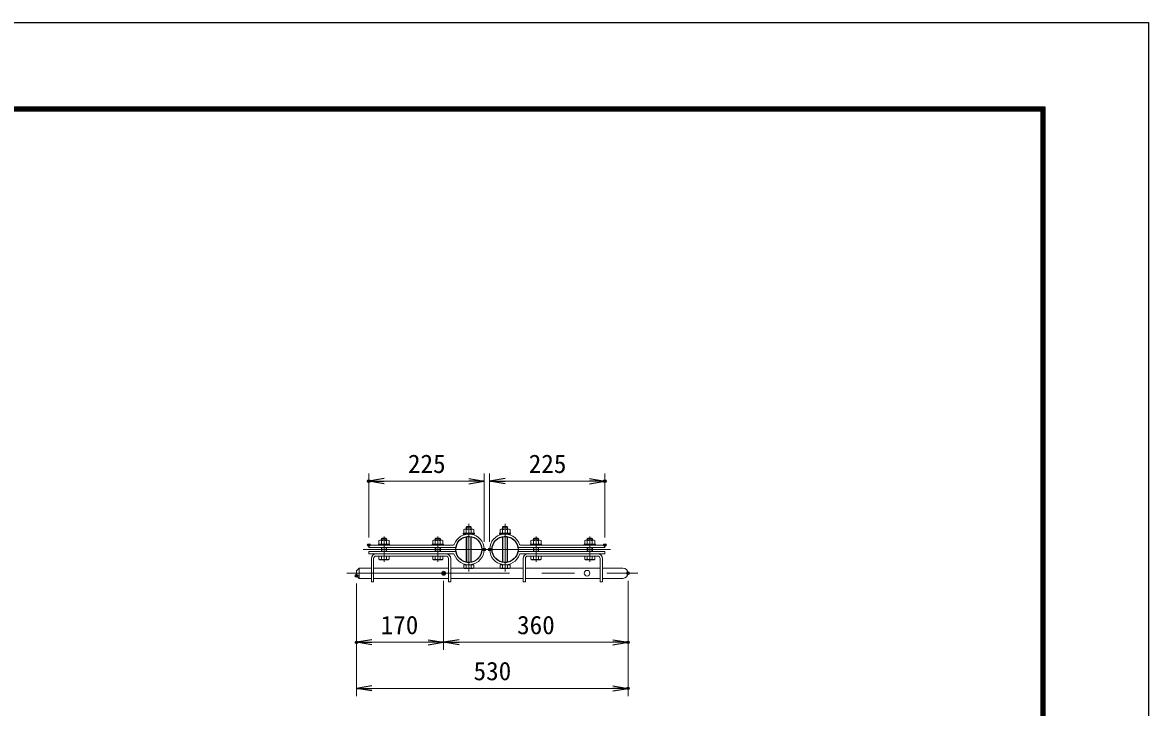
# Model space of a CAD drawing. Units: millimetres, scale not verified, with parts at other scales. Extents: x -6300 to 6300, y -4454 to 4456.
# Drawn here: x 1903 to 6300, y 1779 to 4456 of the extents above; entities that cross this region are included whole.
import ezdxf
from ezdxf.enums import TextEntityAlignment as Align

# ---------------------------------------------------------------- set-up
doc = ezdxf.new("R2010")
doc.units = ezdxf.units.MM
doc.header["$LTSCALE"] = 20
doc.header["$PDMODE"] = 32
doc.header["$PDSIZE"] = 10
doc.linetypes.add('USER1', pattern=[50.8, 31.75, -6.35, 6.35, -6.35])
for name, color, linetype, lineweight in [('0-0_D-STR3', 3, 'Continuous', 13), ('0-1_D-BMK', 2, 'USER1', 13), ('0-2_D-STR1', 1, 'Continuous', 25), ('0-6_D-STR-DIM', 7, 'Continuous', 13), ('0-8_Defpoints', 8, 'Continuous', 25), ('0-C_D-TTL', 7, 'Continuous', 25)]:
    doc.layers.add(name, color=color, linetype=linetype, lineweight=lineweight)
doc.layers.add('0-7_0', color=7, linetype='Continuous')
doc.styles.add('ＭＳ ゴシック', font='')
doc.styles.get('ＭＳ ゴシック').set_extended_font_data('MS Gothic')

# ---------------------------------------------------------------- blocks, each defined once
blk = doc.blocks.new('_Open')
at = {"layer": '0-7_0'}
blk.add_line((-20, 3.333), (0, 0), dxfattribs=at)
blk.add_lwpolyline([(-20, -3.333), (0, 0), (-20, 0)], dxfattribs=at)

msp = doc.modelspace()

# ---------------------------------------------------------------- linework, layer by layer
at = {"layer": '0-0_D-STR3'}
for p, q in [((3626.34, 2473.7), (3629.47, 2475.51)), ((3626.34, 2459.51), (3626.34, 2473.7)), ((3662.47, 2475.51), (3629.47, 2475.51)), ((3635.97, 2483.31), (3638.97, 2486.31)), ((3635.97, 2475.51), (3635.97, 2483.31)), ((3636.16, 2459.51), (3636.16, 2473.7)), ((3637.77, 2475.51), (3637.77, 2485.11)), ((3638.97, 2486.31), (3652.97, 2486.31)), ((3654.17, 2475.51), (3654.17, 2485.11)), ((3655.79, 2459.51), (3655.79, 2473.7)), ((3655.97, 2475.51), (3655.97, 2483.31)), ((3665.6, 2473.7), (3662.47, 2475.51)), ((3665.6, 2459.51), (3665.6, 2473.7)), ((3767.94, 2473.7), (3771.07, 2475.51)), ((3767.94, 2459.51), (3767.94, 2473.7)), ((3804.07, 2475.51), (3771.07, 2475.51)), ((3777.57, 2483.31), (3780.57, 2486.31)), ((3777.57, 2475.51), (3777.57, 2483.31)), ((3777.76, 2459.51), (3777.76, 2473.7)), ((3779.37, 2475.51), (3779.37, 2485.11)), ((3780.57, 2486.31), (3794.57, 2486.31)), ((3795.77, 2475.51), (3795.77, 2485.11)), ((3797.39, 2459.51), (3797.39, 2473.7)), ((3797.57, 2475.51), (3797.57, 2483.31)), ((3807.2, 2473.7), (3804.07, 2475.51)), ((3807.2, 2459.51), (3807.2, 2473.7)), ((3295.34, 2430.7), (3298.47, 2432.51)), ((3295.34, 2416.51), (3295.34, 2430.7)), ((3331.47, 2432.51), (3298.47, 2432.51)), ((3304.97, 2437.31), (3307.97, 2440.31)), ((3304.97, 2432.51), (3304.97, 2437.31)), ((3305.16, 2416.51), (3305.16, 2430.7)), ((3306.77, 2432.51), (3306.77, 2439.11)), ((3307.97, 2440.31), (3321.97, 2440.31)), ((3323.17, 2432.51), (3323.17, 2439.11)), ((3324.79, 2416.51), (3324.79, 2430.7)), ((3324.97, 2432.51), (3324.97, 2437.31)), ((3334.6, 2430.7), (3331.47, 2432.51)), ((3334.6, 2416.51), (3334.6, 2430.7)), ((3505.34, 2430.7), (3508.47, 2432.51)), ((3505.34, 2416.51), (3505.34, 2430.7)), ((3541.47, 2432.51), (3508.47, 2432.51)), ((3514.97, 2437.31), (3517.97, 2440.31)), ((3514.97, 2432.51), (3514.97, 2437.31)), ((3515.16, 2416.51), (3515.16, 2430.7)), ((3516.77, 2432.51), (3516.77, 2439.11)), ((3517.97, 2440.31), (3531.97, 2440.31)), ((3533.17, 2432.51), (3533.17, 2439.11)), ((3534.79, 2416.51), (3534.79, 2430.7)), ((3534.97, 2432.51), (3534.97, 2437.31)), ((3544.6, 2430.7), (3541.47, 2432.51)), ((3544.6, 2416.51), (3544.6, 2430.7)), ((3667.97, 2459.51), (3623.97, 2459.51)), ((3623.97, 2456.31), (3623.97, 2459.51)), ((3667.97, 2456.31), (3623.97, 2456.31)), ((3665.6, 2459.51), (3626.34, 2459.51)), ((3635.97, 2346.5), (3635.97, 2446.12)), ((3637.77, 2346.18), (3637.77, 2446.44)), ((3654.17, 2346.18), (3654.17, 2446.44)), ((3655.97, 2346.5), (3655.97, 2446.12)), ((3667.97, 2456.31), (3667.97, 2459.51)), ((3809.57, 2459.51), (3765.57, 2459.51)), ((3765.57, 2456.31), (3765.57, 2459.51)), ((3809.57, 2456.31), (3765.57, 2456.31)), ((3807.2, 2459.51), (3767.94, 2459.51)), ((3777.57, 2346.5), (3777.57, 2446.12)), ((3779.37, 2346.18), (3779.37, 2446.44)), ((3795.77, 2346.18), (3795.77, 2446.44)), ((3797.57, 2346.5), (3797.57, 2446.12)), ((3809.57, 2456.31), (3809.57, 2459.51)), ((3888.94, 2430.7), (3892.07, 2432.51)), ((3888.94, 2416.51), (3888.94, 2430.7)), ((3925.07, 2432.51), (3892.07, 2432.51)), ((3898.57, 2437.31), (3901.57, 2440.31)), ((3898.57, 2432.51), (3898.57, 2437.31)), ((3898.76, 2416.51), (3898.76, 2430.7)), ((3900.37, 2432.51), (3900.37, 2439.11)), ((3901.57, 2440.31), (3915.57, 2440.31)), ((3916.77, 2432.51), (3916.77, 2439.11)), ((3918.39, 2416.51), (3918.39, 2430.7)), ((3918.57, 2432.51), (3918.57, 2437.31)), ((3928.2, 2430.7), (3925.07, 2432.51)), ((3928.2, 2416.51), (3928.2, 2430.7)), ((4098.94, 2430.7), (4102.07, 2432.51)), ((4098.94, 2416.51), (4098.94, 2430.7)), ((4135.07, 2432.51), (4102.07, 2432.51)), ((4108.57, 2437.31), (4111.57, 2440.31)), ((4108.57, 2432.51), (4108.57, 2437.31)), ((4108.76, 2416.51), (4108.76, 2430.7)), ((4110.37, 2432.51), (4110.37, 2439.11)), ((4111.57, 2440.31), (4125.57, 2440.31)), ((4126.77, 2432.51), (4126.77, 2439.11)), ((4128.39, 2416.51), (4128.39, 2430.7)), ((4128.57, 2432.51), (4128.57, 2437.31)), ((4138.2, 2430.7), (4135.07, 2432.51)), ((4138.2, 2416.51), (4138.2, 2430.7)), ((3585.52, 2413.31), (3255.97, 2413.31)), ((3255.97, 2413.31), (3255.97, 2404.31)), ((3595.61, 2404.31), (3255.97, 2404.31)), ((3595.61, 2388.31), (3255.97, 2388.31)), ((3255.97, 2388.31), (3255.97, 2379.31)), ((3585.52, 2379.31), (3255.97, 2379.31)), ((3556.55, 2379.31), (3284.55, 2379.31)), ((3336.97, 2416.51), (3292.97, 2416.51)), ((3292.97, 2413.31), (3292.97, 2416.51)), ((3334.6, 2416.51), (3295.34, 2416.51)), ((3304.97, 2388.31), (3304.97, 2404.31)), ((3306.77, 2388.31), (3306.77, 2404.31)), ((3323.17, 2388.31), (3323.17, 2404.31)), ((3324.97, 2388.31), (3324.97, 2404.31)), ((3336.97, 2413.31), (3336.97, 2416.51)), ((3546.97, 2416.51), (3502.97, 2416.51)), ((3502.97, 2413.31), (3502.97, 2416.51)), ((3544.6, 2416.51), (3505.34, 2416.51)), ((3514.97, 2388.31), (3514.97, 2404.31)), ((3516.77, 2388.31), (3516.77, 2404.31)), ((3533.17, 2388.31), (3533.17, 2404.31)), ((3534.97, 2388.31), (3534.97, 2404.31)), ((3546.97, 2413.31), (3546.97, 2416.51)), ((3705.94, 2398.31), (3696.94, 2398.31)), ((3705.94, 2394.31), (3696.94, 2394.31)), ((3727.61, 2398.31), (3736.61, 2398.31)), ((3727.61, 2394.31), (3736.61, 2394.31)), ((3837.94, 2404.31), (4177.57, 2404.31)), ((3837.94, 2388.31), (4177.57, 2388.31)), ((3848.03, 2413.31), (4177.57, 2413.31)), ((3848.03, 2379.31), (4177.57, 2379.31)), ((3877, 2379.31), (4149, 2379.31)), ((3930.57, 2416.51), (3886.57, 2416.51)), ((3886.57, 2413.31), (3886.57, 2416.51)), ((3928.2, 2416.51), (3888.94, 2416.51)), ((3898.57, 2388.31), (3898.57, 2404.31)), ((3900.37, 2388.31), (3900.37, 2404.31)), ((3916.77, 2388.31), (3916.77, 2404.31)), ((3918.57, 2388.31), (3918.57, 2404.31)), ((3930.57, 2413.31), (3930.57, 2416.51)), ((4140.57, 2416.51), (4096.57, 2416.51)), ((4096.57, 2413.31), (4096.57, 2416.51)), ((4138.2, 2416.51), (4098.94, 2416.51)), ((4108.57, 2388.31), (4108.57, 2404.31)), ((4110.37, 2388.31), (4110.37, 2404.31)), ((4126.77, 2388.31), (4126.77, 2404.31)), ((4128.57, 2388.31), (4128.57, 2404.31)), ((4140.57, 2413.31), (4140.57, 2416.51)), ((4177.57, 2413.31), (4177.57, 2404.31)), ((4177.57, 2388.31), (4177.57, 2379.31)), ((3265.55, 2360.31), (3265.55, 2269.31)), ((3274.55, 2360.31), (3274.55, 2269.31)), ((3556.55, 2370.31), (3284.55, 2370.31)), ((3295.34, 2358.12), (3295.34, 2370.31)), ((3295.34, 2370.31), (3334.6, 2370.31)), ((3298.47, 2356.31), (3295.34, 2358.12)), ((3298.47, 2356.31), (3331.47, 2356.31)), ((3305.16, 2358.12), (3305.16, 2370.31)), ((3324.79, 2358.12), (3324.79, 2370.31)), ((3331.47, 2356.31), (3334.6, 2358.12)), ((3334.6, 2358.12), (3334.6, 2370.31)), ((3505.34, 2358.12), (3505.34, 2370.31)), ((3505.34, 2370.31), (3544.6, 2370.31)), ((3508.47, 2356.31), (3505.34, 2358.12)), ((3508.47, 2356.31), (3541.47, 2356.31)), ((3515.16, 2358.12), (3515.16, 2370.31)), ((3534.79, 2358.12), (3534.79, 2370.31)), ((3541.47, 2356.31), (3544.6, 2358.12)), ((3544.6, 2358.12), (3544.6, 2370.31)), ((3566.55, 2269.31), (3566.55, 2360.31)), ((3575.55, 2269.31), (3575.55, 2360.31)), ((3626.34, 2324.12), (3626.34, 2336.31)), ((3626.34, 2336.31), (3665.6, 2336.31)), ((3635.97, 2336.31), (3635.97, 2337.15)), ((3636.16, 2324.12), (3636.16, 2336.31)), ((3655.79, 2324.12), (3655.79, 2336.31)), ((3655.97, 2336.31), (3655.97, 2337.15)), ((3665.6, 2324.12), (3665.6, 2336.31)), ((3767.94, 2324.12), (3767.94, 2336.31)), ((3767.94, 2336.31), (3807.2, 2336.31)), ((3777.57, 2336.31), (3777.57, 2337.15)), ((3777.76, 2324.12), (3777.76, 2336.31)), ((3797.39, 2324.12), (3797.39, 2336.31)), ((3797.57, 2336.31), (3797.57, 2337.15)), ((3807.2, 2324.12), (3807.2, 2336.31)), ((3858, 2269.31), (3858, 2360.31)), ((3867, 2269.31), (3867, 2360.31)), ((3877, 2370.31), (4149, 2370.31)), ((3888.94, 2358.12), (3888.94, 2370.31)), ((3888.94, 2370.31), (3928.2, 2370.31)), ((3892.07, 2356.31), (3888.94, 2358.12)), ((3892.07, 2356.31), (3925.07, 2356.31)), ((3898.76, 2358.12), (3898.76, 2370.31)), ((3918.39, 2358.12), (3918.39, 2370.31)), ((3925.07, 2356.31), (3928.2, 2358.12)), ((3928.2, 2358.12), (3928.2, 2370.31)), ((4098.94, 2358.12), (4098.94, 2370.31)), ((4098.94, 2370.31), (4138.2, 2370.31)), ((4102.07, 2356.31), (4098.94, 2358.12)), ((4102.07, 2356.31), (4135.07, 2356.31)), ((4108.76, 2358.12), (4108.76, 2370.31)), ((4128.39, 2358.12), (4128.39, 2370.31)), ((4135.07, 2356.31), (4138.2, 2358.12)), ((4138.2, 2358.12), (4138.2, 2370.31)), ((4159, 2360.31), (4159, 2269.31)), ((4168, 2360.31), (4168, 2269.31)), ((3207.92, 2313.31), (3217.92, 2323.31)), ((3207.92, 2293.31), (3207.92, 2313.31)), ((3217.92, 2283.31), (3207.92, 2293.31)), ((3217.92, 2323.31), (3217.92, 2283.31)), ((3217.92, 2323.31), (3265.55, 2323.31)), ((3274.55, 2323.31), (3566.55, 2323.31)), ((3575.55, 2323.31), (3858, 2323.31)), ((3629.47, 2322.31), (3626.34, 2324.12)), ((3629.47, 2322.31), (3662.47, 2322.31)), ((3662.47, 2322.31), (3665.6, 2324.12)), ((3771.07, 2322.31), (3767.94, 2324.12)), ((3771.07, 2322.31), (3804.07, 2322.31)), ((3804.07, 2322.31), (3807.2, 2324.12)), ((3867, 2323.31), (4159, 2323.31)), ((4168, 2323.31), (4247.92, 2323.31)), ((3217.92, 2283.31), (3265.55, 2283.31)), ((3274.55, 2269.31), (3265.55, 2269.31)), ((3274.55, 2283.31), (3566.55, 2283.31)), ((3575.55, 2269.31), (3566.55, 2269.31)), ((3575.55, 2283.31), (3858, 2283.31)), ((3858, 2269.31), (3867, 2269.31)), ((3867, 2283.31), (4159, 2283.31)), ((4159, 2269.31), (4168, 2269.31)), ((4168, 2283.31), (4247.92, 2283.31))]:
    msp.add_line(p, q, dxfattribs=at)
for points in [[(3635.97, 2483.31), (3655.97, 2483.31), (3652.97, 2486.31)], [(3777.57, 2483.31), (3797.57, 2483.31), (3794.57, 2486.31)], [(3304.97, 2437.31), (3324.97, 2437.31), (3321.97, 2440.31)], [(3514.97, 2437.31), (3534.97, 2437.31), (3531.97, 2440.31)], [(3898.57, 2437.31), (3918.57, 2437.31), (3915.57, 2440.31)], [(4108.57, 2437.31), (4128.57, 2437.31), (4125.57, 2440.31)]]:
    msp.add_lwpolyline(points, dxfattribs=at)
for centre, radius in [((3547.92, 2303.31), 8), ((4107.92, 2303.31), 11)]:
    msp.add_circle(centre, radius, dxfattribs=at)
for centre, radius, start, end in [((3631.25, 2466.53), 8.69, 55.61587, 124.38413), ((3645.97, 2442.74), 32.48, 72.41211, 107.58789), ((3660.7, 2466.53), 8.69, 55.61587, 124.38413), ((3772.85, 2466.53), 8.69, 55.61587, 124.38413), ((3787.57, 2442.74), 32.48, 72.41211, 107.58789), ((3802.3, 2466.53), 8.69, 55.61587, 124.38413), ((3300.25, 2423.53), 8.69, 55.61587, 124.38413), ((3314.97, 2399.74), 32.48, 72.41211, 107.58789), ((3329.7, 2423.53), 8.69, 55.61587, 124.38413), ((3510.25, 2423.53), 8.69, 55.61587, 124.38413), ((3524.97, 2399.74), 32.48, 72.41211, 107.58789), ((3539.7, 2423.53), 8.69, 55.61587, 124.38413), ((3645.97, 2396.31), 60, 1.91021, 160.84499), ((3645.97, 2396.31), 51, 2.24747, 170.97515), ((3787.57, 2396.31), 60, 19.15501, 178.08979), ((3787.57, 2396.31), 51, 9.02485, 177.75253), ((3893.85, 2423.53), 8.69, 55.61587, 124.38413), ((3908.57, 2399.74), 32.48, 72.41211, 107.58789), ((3923.3, 2423.53), 8.69, 55.61587, 124.38413), ((4103.85, 2423.53), 8.69, 55.61587, 124.38413), ((4118.57, 2399.74), 32.48, 72.41211, 107.58789), ((4133.3, 2423.53), 8.69, 55.61587, 124.38413), ((3284.55, 2360.31), 19, 90, 180), ((3556.55, 2360.31), 19, 0, 90), ((3585.52, 2417.31), 4, 270, 340.84499), ((3585.52, 2375.31), 4, 19.15501, 90), ((3645.97, 2396.31), 60, 199.15501, 358.08979), ((3645.97, 2396.31), 51, 189.02485, 357.75253), ((3787.57, 2396.31), 60, 181.91021, 340.84499), ((3787.57, 2396.31), 51, 182.24747, 350.97515), ((3848.03, 2417.31), 4, 199.15501, 270), ((3848.03, 2375.31), 4, 90, 160.84499), ((3877, 2360.31), 19, 90, 180), ((4149, 2360.31), 19, 0, 90), ((3284.55, 2360.31), 10, 90, 180), ((3300.25, 2365.29), 8.69, 235.61575, 304.38425), ((3314.97, 2389.08), 32.48, 252.41205, 287.58795), ((3329.7, 2365.29), 8.69, 235.61575, 304.38425), ((3510.25, 2365.29), 8.69, 235.61575, 304.38425), ((3524.97, 2389.08), 32.48, 252.41205, 287.58795), ((3539.7, 2365.29), 8.69, 235.61575, 304.38425), ((3556.55, 2360.31), 10, 0, 90), ((3877, 2360.31), 10, 90, 180), ((3893.85, 2365.29), 8.69, 235.61575, 304.38425), ((3908.57, 2389.08), 32.48, 252.41205, 287.58795), ((3923.3, 2365.29), 8.69, 235.61575, 304.38425), ((4103.85, 2365.29), 8.69, 235.61575, 304.38425), ((4118.57, 2389.08), 32.48, 252.41205, 287.58795), ((4133.3, 2365.29), 8.69, 235.61575, 304.38425), ((4149, 2360.31), 10, 0, 90), ((3631.25, 2331.29), 8.69, 235.61575, 304.38425), ((3645.97, 2355.08), 32.48, 252.41205, 287.58795), ((3660.7, 2331.29), 8.69, 235.61575, 304.38425), ((3772.85, 2331.29), 8.69, 235.61575, 304.38425), ((3787.57, 2355.08), 32.48, 252.41205, 287.58795), ((3802.3, 2331.29), 8.69, 235.61575, 304.38425), ((4247.92, 2303.31), 20, 270, 90)]:
    msp.add_arc(centre, radius, start, end, dxfattribs=at)
at = {"layer": '0-1_D-BMK'}
for p, q in [((3645.97, 2496.46), (3645.97, 2309.8)), ((3787.57, 2496.46), (3787.57, 2309.8)), ((3314.97, 2347.7), (3314.97, 2446.69)), ((3524.97, 2347.7), (3524.97, 2446.69)), ((3908.57, 2347.7), (3908.57, 2446.69)), ((4118.57, 2347.7), (4118.57, 2446.69)), ((3748.88, 2396.31), (3234.02, 2396.31)), ((3684.67, 2396.31), (4199.52, 2396.31)), ((3169.61, 2303.31), (4305.92, 2303.31))]:
    msp.add_line(p, q, dxfattribs=at)
at = {"layer": '0-2_D-STR1'}
for centre in [(3645.97, 2396.31), (3787.57, 2396.31)]:
    msp.add_circle(centre, 50.8, dxfattribs=at)
at = {"layer": '0-6_D-STR-DIM'}
for p, q in [((3255.97, 2443.31), (3255.97, 2693.31)), ((3705.97, 2426.31), (3705.97, 2693.31)), ((3727.57, 2426.31), (3727.57, 2693.31)), ((4177.57, 2443.31), (4177.57, 2693.31)), ((3645.97, 2663.31), (3315.97, 2663.31)), ((3787.57, 2663.31), (4117.57, 2663.31)), ((3207.92, 2263.31), (3207.92, 2003.31)), ((3207.92, 2263.31), (3207.92, 1823.31)), ((3547.92, 2273.31), (3547.92, 2003.31)), ((3547.92, 2273.31), (3547.92, 2003.31)), ((4267.92, 2273.31), (4267.92, 2003.31)), ((4267.92, 2273.31), (4267.92, 1823.31)), ((3487.92, 2033.31), (3267.92, 2033.31)), ((3607.92, 2033.31), (4207.92, 2033.31)), ((3267.92, 1853.31), (4207.92, 1853.31))]:
    msp.add_line(p, q, dxfattribs=at)
at = {"layer": '0-8_Defpoints'}
for p in [(3255.97, 2663.31), (4177.57, 2663.31), (3255.97, 2413.31), (3705.97, 2396.31), (3727.57, 2396.31), (4177.57, 2413.31), (3207.92, 2293.31), (3547.92, 2303.31), (4267.92, 2303.31), (3207.92, 2033.31), (4267.92, 2033.31), (4267.92, 1853.31)]:
    msp.add_point(p, dxfattribs=at)
at = {"layer": '0-C_D-TTL', "color": 2}
msp.add_lwpolyline([(-6299.73, 4455.78), (6300.27, 4455.78), (6300.27, -4454.22), (-6299.73, -4454.22)], close=True, dxfattribs=at)
at = {"layer": '0-C_D-TTL'}
for points in [[(-5894.73, 4125.78), (5895.27, 4125.78), (5895.27, -4124.22), (-5894.73, -4124.22)], [(-5890.98, 4122.03), (5891.52, 4122.03), (5891.52, -4120.47), (-5890.98, -4120.47)], [(-5887.23, 4118.28), (5887.77, 4118.28), (5887.77, -4116.72), (-5887.23, -4116.72)], [(-5883.48, 4114.53), (5884.02, 4114.53), (5884.02, -4112.97), (-5883.48, -4112.97)], [(-5879.73, 4110.78), (5880.27, 4110.78), (5880.27, -4109.22), (-5879.73, -4109.22)]]:
    msp.add_lwpolyline(points, close=True, dxfattribs=at)

# ---------------------------------------------------------------- block references
at = {"layer": '0-6_D-STR-DIM', "xscale": 3, "yscale": 3, "rotation": 180}
for p in [(3255.97, 2663.31), (3727.57, 2663.31), (3207.92, 2033.31), (3547.92, 2033.31), (3207.92, 1853.31)]:
    msp.add_blockref('_Open', p, dxfattribs=at)
at = {"layer": '0-6_D-STR-DIM', "xscale": 3, "yscale": 3}
for p in [(3705.97, 2663.31), (4177.57, 2663.31), (3547.92, 2033.31), (4267.92, 2033.31), (4267.92, 1853.31)]:
    msp.add_blockref('_Open', p, dxfattribs=at)

# ---------------------------------------------------------------- texts
at = {"layer": '0-6_D-STR-DIM', "style": 'ＭＳ ゴシック'}
for s, p in [('225', (3408.45, 2673.43)), ('225', (3880.05, 2673.43)), ('170', (3301.94, 2043.43)), ('360', (3834.61, 2043.43)), ('530', (3664.61, 1863.43))]:
    msp.add_text(s, height=72.14, dxfattribs=at).set_placement(p, align=Align.BOTTOM_LEFT)

doc.saveas('drawing.dxf')
